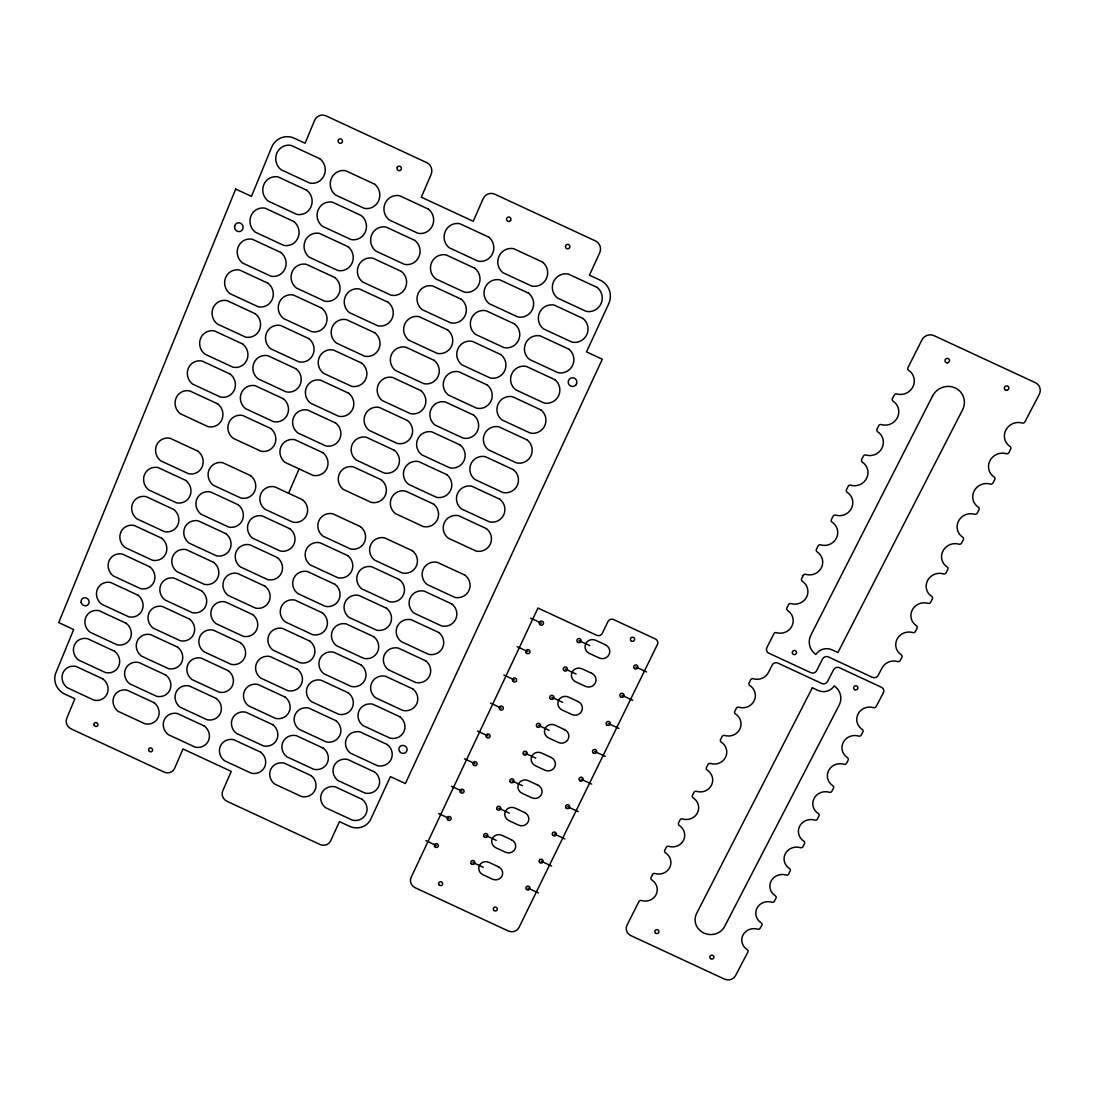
<?xml version="1.0" encoding="UTF-8"?>
<svg xmlns="http://www.w3.org/2000/svg" width="1095" height="1095" viewBox="0 0 1095 1095"><rect width="100%" height="100%" fill="white"/><g stroke="black" fill="none" stroke-linecap="round" stroke-linejoin="round"><path stroke-width="1.5" d="M288.587 493.27L299.099 468.906M530.623 618.127L541.395 623.123M578.981 640.575L589.767 645.585M635.798 666.951L646.57 671.96M517.182 646.68L527.927 651.662M565.362 669.045L576.107 674.027M621.96 695.325L632.691 700.307M503.851 675.026L514.54 679.981M551.839 697.31L562.543 702.278M608.231 723.48L618.921 728.449M490.615 703.154L501.264 708.095M538.425 725.355L549.088 730.297M594.599 751.43L605.248 756.371M477.475 731.063L488.096 735.991M525.107 753.182L535.729 758.11M581.075 779.161L591.683 784.102M464.444 758.78L475.011 763.68M511.899 780.817L522.466 785.717M567.648 806.7L578.215 811.614M451.496 786.278L462.035 791.165M498.772 808.233L509.312 813.12M554.316 834.02L564.856 838.921M438.657 813.571L449.155 818.444M485.756 835.444L496.254 840.33M541.094 861.149L551.593 866.022M425.9 840.673L436.357 845.532M472.835 862.463L483.292 867.322M527.954 888.072L538.425 892.931M235.685 189.052L58.733 622.59L73.666 629.529L55.872 672.864A16.493 15.398 43.1 0 0 64.824 694.093L74.857 698.747L66.727 718.375A8.199 7.638 41.3 0 0 71.175 728.914L164.127 772.085A8.185 7.665 36.9 0 0 174.557 768.471L182.988 748.966L231.291 771.4L222.75 790.836A8.171 7.679 33.5 0 0 227.035 801.307L320.014 844.478A8.158 7.679 27.9 0 0 330.594 840.933L339.436 821.62L349.469 826.287A16.384 15.508 27 0 0 370.794 819.115L390.422 776.615L405.369 783.555L602.305 359.228L586.496 351.892L608.711 303.78A17.78 17.534 -73.7 0 0 600.238 280.21L589.438 275.201L599.704 252.794A8.979 8.801 -75 0 0 595.434 240.914L494.776 194.198A9.006 8.774 -88.8 0 0 483.155 198.701L473.232 221.272L421.315 197.182L431.088 174.543A9.047 8.746 86 0 0 426.653 162.58L326.009 115.865A9.088 8.692 81.3 0 0 314.566 120.464L305.122 143.253L294.336 138.244A18.054 17.26 77.9 0 0 271.628 147.332L251.48 196.388L235.685 189.052M420.165 858.179L411.118 877.382A8.158 7.692 22 0 0 415.224 887.771L508.231 930.955A8.171 7.679 16.5 0 0 519.003 927.492L657.424 644.476A4.257 4.134 3.6 0 0 655.399 638.96L613.624 619.565A4.243 4.147 8.1 0 0 607.985 621.522L602.291 633.348A4.243 4.134 9.9 0 1 596.665 635.292L537.96 608.04L420.165 858.179M652.469 874.563L651.073 877.465A2.08 1.957 8.4 0 0 651.799 879.942A12.278 11.58 8.9 0 1 656.083 894.642A12.278 11.58 8.9 0 1 641.424 900.528A2.067 1.944 9.3 0 0 639.001 901.445L626.983 925.248A8.24 7.747 9.8 0 0 630.925 935.65L724.493 979.108A8.281 7.72 5.6 0 0 735.525 975.659L747.844 952.089A2.08 1.944 4.5 0 0 747.146 949.625A12.332 11.539 3.9 0 1 742.971 935.062A12.332 11.539 3.9 0 1 757.699 929.149A2.08 1.957 3.5 0 0 760.19 928.163L761.846 925.289A2.08 1.957 3.4 0 0 761.148 922.811A12.387 11.621 2.7 0 1 757.015 908.097A12.387 11.621 2.7 0 1 771.907 902.212A2.094 1.971 2.3 0 0 774.425 901.226L775.958 898.297A2.108 1.971 2.1 0 0 775.315 895.833A12.442 11.703 1.5 0 1 771.113 881.01A12.442 11.703 1.5 0 1 786.101 875.042A2.108 1.985 0.9 0 0 788.633 874.043L790.179 871.072A2.108 1.985 0.8 0 0 789.468 868.568A12.497 11.771 0.1 0 1 785.348 853.662A12.497 11.771 0.1 0 1 800.404 847.667A2.108 1.998 -0.5 0 0 802.95 846.654L804.496 843.67A2.108 1.998 -0.7 0 0 803.798 841.152A12.551 11.853 -1.4 0 1 799.678 826.15A12.551 11.853 -1.4 0 1 814.803 820.087A2.122 2.012 -2.1 0 0 817.363 819.06L818.937 816.049A2.122 2.012 -2.2 0 0 818.239 813.517A12.606 11.935 -3 0 1 829.326 792.287A2.135 2.026 -3.7 0 0 831.899 791.247L833.473 788.222A2.135 2.026 -3.9 0 0 832.775 785.676A12.661 12.018 -4.8 0 1 843.971 764.296A2.149 2.039 -5.6 0 0 846.558 763.242L848.119 760.19A2.149 2.039 -5.8 0 0 847.434 757.617A12.729 12.086 -6.7 0 1 858.685 736.073A2.149 2.053 -7.5 0 0 861.286 735.005L862.887 731.939A2.149 2.053 -7.7 0 0 862.189 729.338A12.798 12.168 -8.7 0 1 873.536 707.63A2.163 2.067 -9.6 0 0 876.151 706.562L883.35 692.779A4.339 4.134 -10.6 0 0 881.434 687.249L839.386 667.731A4.325 4.147 -9.5 0 0 833.596 669.688L827.519 681.501A4.312 4.134 -8.3 0 1 821.743 683.444L777.915 663.091A4.298 4.134 -6.1 0 0 772.208 665.062L768.498 672.371A12.702 12.25 -4.7 0 1 753.223 678.749A2.135 2.067 -3.7 0 0 750.65 679.831L749.089 682.924A2.135 2.053 -3.4 0 0 749.815 685.525A12.647 12.168 -2.2 0 1 738.879 707.219A2.135 2.053 -1.3 0 0 736.319 708.273L734.772 711.353A2.135 2.039 -1.1 0 0 735.498 713.926A12.579 12.086 0 0 1 724.78 735.498A2.108 2.026 0.8 0 0 722.098 736.497L720.551 739.563A2.122 2.026 1 0 0 721.277 742.123A12.538 12.004 2 0 1 710.504 763.489A2.108 2.026 2.7 0 0 707.972 764.529L706.453 767.54A2.135 2.039 2.8 0 0 707.055 770.018A12.483 11.922 3.7 0 1 696.475 791.315A2.108 1.998 4.3 0 0 693.956 792.342L692.451 795.34A2.108 1.998 4.5 0 0 693.176 797.872A12.428 11.84 5.3 0 1 682.555 818.923A2.094 1.985 5.8 0 0 680.05 819.95L678.558 822.92A2.094 1.985 5.9 0 0 679.27 825.438A12.373 11.758 6.6 0 1 668.744 846.326A2.08 1.971 7.1 0 0 666.253 847.338L664.761 850.295A2.08 1.971 7.2 0 0 665.486 852.8A12.319 11.675 7.9 0 1 654.988 873.509A2.08 1.957 8.3 0 0 652.469 874.563M803.21 575.477L801.636 578.666A2.176 2.108 -13.9 0 0 802.348 581.322A12.88 12.456 -12.4 0 1 791.11 603.619A2.163 2.094 -11 0 0 788.496 604.727L786.908 607.889A2.163 2.094 -10.7 0 0 787.62 610.531A12.811 12.373 -9.3 0 1 776.464 632.664A2.163 2.08 -8 0 0 773.878 633.759L766.87 647.651A4.298 4.147 -6.7 0 0 768.841 653.195L810.793 672.672A4.312 4.147 -8.3 0 0 816.569 670.729L822.632 658.875A4.325 4.147 -9.6 0 1 828.422 656.932L872.4 677.34A4.339 4.147 -11.3 0 0 878.176 675.369L882.009 668.018A12.907 12.291 -12.1 0 1 897.585 661.572A2.176 2.08 -13.1 0 0 900.227 660.49L901.856 657.356A2.19 2.08 -13.3 0 0 901.171 654.714A12.976 12.373 -14.4 0 1 912.737 632.568A2.19 2.094 -15.4 0 0 915.393 631.473L917.035 628.311A2.19 2.094 -15.7 0 0 916.351 625.656A13.044 12.442 -16.7 0 1 927.862 603.304A2.19 2.094 -17.8 0 0 930.654 602.236L932.338 599.033A2.204 2.108 -18 0 0 931.64 596.364A13.126 12.524 -19.1 0 1 943.397 573.862A2.217 2.122 -20.2 0 0 946.066 572.74L947.736 569.564A2.245 2.135 -20.4 0 0 947.175 566.936A13.208 12.592 -21.5 0 1 958.905 544.174A2.231 2.135 -22.5 0 0 961.602 543.038L963.285 539.808A2.231 2.135 -22.8 0 0 962.601 537.097A13.277 12.661 -23.8 0 1 974.536 514.253A2.245 2.149 -24.9 0 0 977.246 513.103L978.944 509.846A2.245 2.149 -25.1 0 0 978.259 507.122A13.359 12.729 -26.1 0 1 990.291 484.086A2.258 2.149 -27.1 0 0 993.014 482.922L994.725 479.637A2.258 2.149 -27.4 0 0 994.041 476.9A13.455 12.798 -28.3 0 1 1006.223 453.7A2.272 2.163 -29.3 0 0 1008.988 452.468L1010.63 449.196A2.272 2.163 -29.5 0 0 1009.946 446.432A13.537 12.866 -30.4 0 1 1022.169 423.026A2.286 2.176 -31.3 0 0 1024.865 421.931L1039.223 394.487A9.225 8.746 -33.3 0 0 1035.377 382.675L934.021 335.645A9.171 8.801 -37.6 0 0 921.867 340.039L907.988 367.578A2.272 2.19 -35.9 0 0 908.699 370.37A13.455 12.948 -34.9 0 1 896.956 393.967A2.258 2.176 -33.6 0 0 894.259 395.158L892.439 398.457A2.258 2.176 -33.3 0 0 893.15 401.222A13.359 12.88 -32.2 0 1 881.365 424.6A2.245 2.176 -30.8 0 0 878.669 425.777L877.013 429.076A2.258 2.176 -30.5 0 0 877.67 431.786A13.277 12.825 -29.2 0 1 866.022 455.027A2.231 2.163 -27.8 0 0 863.339 456.191L861.697 459.462A2.231 2.163 -27.4 0 0 862.408 462.213A13.181 12.757 -26 0 1 850.801 485.208A2.217 2.149 -24.5 0 0 848.146 486.358L846.503 489.616A2.217 2.149 -24.1 0 0 847.215 492.326A13.099 12.688 -22.7 0 1 835.704 515.156A2.204 2.135 -21.1 0 0 833.049 516.306L831.42 519.523A2.204 2.135 -20.7 0 0 832.145 522.233A13.017 12.606 -19.2 0 1 820.716 544.872A2.19 2.122 -17.7 0 0 818.088 546.008L816.473 549.211A2.19 2.122 -17.3 0 0 817.185 551.894A12.948 12.538 -15.8 0 1 805.838 574.355A2.176 2.108 -14.3 0 0 803.21 575.477M932.557 396.007L810.93 635.018A16.233 15.59 -10.7 0 0 815.898 654.481A12.497 11.99 -9.6 0 1 832.063 649.841L837.894 652.538L962.519 409.913A17.041 16.316 -32.8 0 0 955.223 387.931A17.041 16.316 -32.8 0 0 932.557 396.007M812.326 687.783L696.612 913.476A15.549 14.605 5.7 0 0 703.893 933.049A15.549 14.605 5.7 0 0 724.616 926.479L839.14 705.18A16.124 15.412 -7.4 0 0 834.239 685.894A12.469 11.949 -8.3 0 1 818.129 690.466L812.326 687.783M319.932 158.775L291.119 145.402A13.729 13.126 77.7 0 0 281.073 169.725L309.803 183.07A13.715 13.14 78.3 0 0 319.932 158.775M374.558 184.124L345.746 170.752A13.688 13.167 79.3 0 0 335.535 195.006L364.265 208.337A13.66 13.195 80.2 0 0 374.558 184.124M428.432 209.131L399.607 195.745A13.633 13.208 81.5 0 0 389.231 219.931L417.962 233.262A13.619 13.236 82.7 0 0 428.432 209.131M488.657 237.081L459.845 223.708A13.592 13.263 85.2 0 0 449.292 247.798L478.022 261.144A13.578 13.277 87.2 0 0 488.657 237.081M542.531 262.088L513.719 248.702A13.551 13.291 -89.4 0 0 502.988 272.737L531.718 286.069A13.537 13.304 -86 0 0 542.531 262.088M597.172 287.438L568.36 274.065A13.523 13.332 -80.2 0 0 557.464 298.018L586.195 311.35A13.523 13.332 -74.6 0 0 597.172 287.438M306.805 190.256L278.103 176.925A13.633 13.058 75.2 0 0 268.138 201.069L296.745 214.36A13.619 13.072 75.7 0 0 306.805 190.256M361.213 215.51L332.51 202.192A13.592 13.099 76.4 0 0 322.382 226.254L351.002 239.531A13.578 13.113 77.1 0 0 361.213 215.51M414.868 240.407L386.165 227.089A13.551 13.14 78.1 0 0 375.872 251.083L404.479 264.36A13.537 13.167 79.1 0 0 414.868 240.407M474.86 268.261L446.158 254.93A13.496 13.195 81 0 0 435.687 278.842L464.307 292.119A13.482 13.208 82.7 0 0 474.86 268.261M528.515 293.159L499.813 279.841A13.455 13.236 85.6 0 0 489.178 303.671L517.798 316.948A13.441 13.249 88.8 0 0 528.515 293.159M582.951 318.426L554.248 305.094A13.427 13.263 -85 0 0 543.435 328.856L572.055 342.146A13.414 13.277 -78.3 0 0 582.951 318.426M293.775 221.491L265.182 208.214A13.551 12.989 72.7 0 0 255.299 232.167L283.797 245.403A13.537 13.003 73 0 0 293.775 221.491M347.977 246.649L319.384 233.372A13.51 13.03 73.4 0 0 309.337 257.257L337.835 270.479A13.482 13.044 73.8 0 0 347.977 246.649M401.413 271.45L372.82 258.174A13.468 13.072 74.5 0 0 362.609 281.976L391.107 295.212A13.441 13.099 75.1 0 0 401.413 271.45M461.173 299.181L432.58 285.918A13.414 13.126 76.3 0 0 422.191 309.639L450.688 322.874A13.4 13.14 77.3 0 0 461.173 299.181M514.623 323.997L486.029 310.72A13.373 13.167 79.3 0 0 475.476 334.372L503.974 347.608A13.345 13.181 81.6 0 0 514.623 323.997M568.839 349.154L540.246 335.891A13.332 13.208 86.8 0 0 529.515 359.461L558.026 372.683A13.318 13.222 -85.9 0 0 568.839 349.154M280.84 252.48L252.37 239.257A13.468 12.907 70.1 0 0 242.556 263.019L270.944 276.2A13.455 12.935 70.2 0 0 280.84 252.48M334.837 277.541L306.354 264.319A13.427 12.948 70.3 0 0 296.375 288.012L324.777 301.193A13.414 12.976 70.5 0 0 334.837 277.541M388.068 302.247L359.584 289.025A13.386 13.003 70.6 0 0 349.456 312.65L377.843 325.817A13.359 13.017 70.8 0 0 388.068 302.247M447.595 329.869L419.111 316.66A13.332 13.044 71.1 0 0 408.805 340.189L437.192 353.37A13.304 13.072 71.4 0 0 447.595 329.869M500.826 354.588L472.356 341.366A13.291 13.099 71.9 0 0 461.871 364.827L490.273 378.008A13.263 13.113 72.5 0 0 500.826 354.588M554.823 379.65L526.353 366.428A13.236 13.14 74 0 0 515.704 389.82L544.105 403.001A13.222 13.167 76.7 0 0 554.823 379.65M268.015 283.222L239.654 270.054A13.4 12.839 67.5 0 0 229.923 293.638L258.201 306.764A13.373 12.853 67.4 0 0 268.015 283.222M321.793 308.188L293.433 295.02A13.345 12.88 67.2 0 0 283.537 318.535L311.815 331.662A13.332 12.894 67.1 0 0 321.793 308.188M374.818 332.798L346.458 319.63A13.304 12.921 66.8 0 0 336.398 343.063L364.676 356.203A13.291 12.948 66.5 0 0 374.818 332.798M434.113 360.323L405.752 347.156A13.249 12.976 65.9 0 0 395.514 370.507L423.792 383.647A13.236 12.989 65.3 0 0 434.113 360.323M487.138 384.947L458.778 371.766A13.208 13.017 64.2 0 0 448.375 395.049L476.667 408.189A13.195 13.03 62.9 0 0 487.138 384.947M540.93 409.913L512.569 396.746A13.167 13.058 59.4 0 0 502.003 419.946L530.295 433.072A13.154 13.085 53.7 0 0 540.93 409.913M255.286 313.731L227.035 300.619A13.318 12.757 64.9 0 0 217.371 324.024L245.54 337.096A13.304 12.77 64.6 0 0 255.286 313.731M308.858 338.601L280.607 325.489A13.277 12.798 64.2 0 0 270.78 348.812L298.949 361.884A13.249 12.825 63.7 0 0 308.858 338.601M361.678 363.116L333.414 350.003A13.236 12.839 63 0 0 323.436 373.258L351.618 386.33A13.208 12.866 62.4 0 0 361.678 363.116M420.74 390.545L392.489 377.419A13.181 12.894 60.9 0 0 382.333 400.592L410.502 413.677A13.167 12.907 59.6 0 0 420.74 390.545M473.56 415.06L445.309 401.947A13.14 12.935 57.2 0 0 434.989 425.038L463.171 438.123A13.126 12.948 54.6 0 0 473.56 415.06M527.147 439.93L498.882 426.817A13.099 12.976 48.8 0 0 488.411 449.84L516.594 462.925A13.085 12.989 41.6 0 0 527.147 439.93M242.666 344.008L214.51 330.95A13.249 12.675 62.4 0 0 204.929 354.164L232.989 367.195A13.222 12.702 62 0 0 242.666 344.008M296.02 368.782L267.878 355.711A13.208 12.716 61.2 0 0 258.133 378.856L286.192 391.887A13.181 12.743 60.6 0 0 296.02 368.782M348.634 393.201L320.493 380.143A13.167 12.77 59.5 0 0 310.583 403.22L338.642 416.237A13.14 12.784 58.5 0 0 348.634 393.201M407.477 420.521L379.322 407.45A13.113 12.811 56.4 0 0 369.248 430.445L397.307 443.475A13.099 12.825 54.6 0 0 407.477 420.521M460.092 444.94L431.936 431.882A13.072 12.853 51.5 0 0 421.712 454.808L449.771 467.825A13.058 12.866 48.3 0 0 460.092 444.94M513.459 469.728L485.318 456.656A13.044 12.88 42.3 0 0 474.915 479.5L502.988 492.531A13.03 12.894 36.3 0 0 513.459 469.728M230.128 374.052L202.096 361.035A13.181 12.606 60 0 0 192.583 384.071L220.533 397.061A13.154 12.62 59.4 0 0 230.128 374.052M283.29 398.731L255.244 385.714A13.14 12.647 58.4 0 0 245.581 408.681L273.531 421.657A13.113 12.661 57.6 0 0 283.29 398.731M335.7 423.053L307.654 410.036A13.099 12.675 56.2 0 0 297.826 432.936L325.79 445.925A13.072 12.702 55 0 0 335.7 423.053M394.309 450.264L366.264 437.247A13.058 12.729 52.5 0 0 356.272 460.064L384.222 473.054A13.03 12.743 50.5 0 0 394.309 450.264M446.719 474.6L418.687 461.584A13.017 12.757 47.1 0 0 408.531 484.332L436.481 497.308A13.003 12.77 43.9 0 0 446.719 474.6M499.895 499.279L471.849 486.262A12.989 12.784 38.4 0 0 461.529 508.942L489.492 521.918A12.989 12.798 33.4 0 0 499.895 499.279M217.686 403.863L189.763 390.901A13.113 12.524 57.7 0 0 180.319 413.759L208.173 426.694A13.099 12.538 57 0 0 217.686 403.863M270.643 428.446L242.72 415.484A13.072 12.565 55.9 0 0 233.112 438.274L260.966 451.208A13.058 12.579 54.9 0 0 270.643 428.446M322.847 452.687L294.925 439.711A13.03 12.592 53.3 0 0 285.165 462.446L313.019 475.367A13.017 12.606 51.9 0 0 322.847 452.687M381.238 479.788L353.302 466.826A12.989 12.634 49.2 0 0 343.378 489.465L371.232 502.4A12.976 12.647 47.1 0 0 381.238 479.788M433.456 504.028L405.52 491.066A12.962 12.661 43.8 0 0 395.446 513.637L423.3 526.572A12.948 12.675 40.7 0 0 433.456 504.028M486.413 528.625L458.476 515.649A12.935 12.688 35.8 0 0 448.252 538.151L476.106 551.086A12.935 12.688 31.7 0 0 486.413 528.625M197.949 451.195L170.19 438.301A13.003 12.387 54.4 0 0 160.855 460.899L188.532 473.738A12.989 12.401 53.5 0 0 197.949 451.195M250.577 475.627L222.819 462.733A12.976 12.428 52.2 0 0 213.333 485.263L241.01 498.102A12.948 12.442 51.1 0 0 250.577 475.627M302.466 499.717L274.708 486.823A12.935 12.456 49.3 0 0 265.072 509.284L292.748 522.123A12.921 12.469 47.8 0 0 302.466 499.717M360.488 526.654L332.729 513.774A12.907 12.497 45.1 0 0 322.929 536.139L350.605 548.992A12.894 12.51 43 0 0 360.488 526.654M412.391 550.758L384.632 537.864A12.88 12.524 39.9 0 0 374.668 560.161L402.358 573.013A12.866 12.524 37.2 0 0 412.391 550.758M465.033 575.19L437.261 562.31A12.853 12.538 33.2 0 0 427.159 584.538L454.836 597.391A12.853 12.538 30 0 0 465.033 575.19M605.453 644.818L595.694 640.288A7.487 7.282 10.9 0 0 585.743 643.709A7.487 7.282 10.9 0 0 589.37 653.441L599.116 657.958A7.487 7.282 9.7 0 0 609.066 654.536A7.487 7.282 9.7 0 0 605.453 644.818M185.753 480.418L158.104 467.579A12.948 12.305 52.5 0 0 148.852 489.999L176.418 502.797A12.935 12.319 51.6 0 0 185.753 480.418M238.19 504.754L210.527 491.915A12.907 12.346 50.2 0 0 201.124 514.267L228.691 527.065A12.894 12.36 49 0 0 238.19 504.754M289.874 528.762L262.225 515.923A12.88 12.373 47.3 0 0 252.658 538.192L280.238 551.004A12.866 12.387 45.7 0 0 289.874 528.762M347.69 555.603L320.027 542.764A12.853 12.401 43 0 0 310.296 564.965L337.876 577.763A12.839 12.415 41 0 0 347.69 555.603M399.388 579.597L371.725 566.758A12.825 12.428 38.1 0 0 361.843 588.891L389.423 601.702A12.811 12.428 35.7 0 0 399.388 579.597M451.824 603.947L424.162 591.108A12.811 12.442 32.2 0 0 414.129 613.173L441.709 625.97A12.811 12.442 29.3 0 0 451.824 603.947M591.711 673.288L581.992 668.785A7.46 7.227 12.6 0 0 572.096 672.166A7.46 7.227 12.6 0 0 575.724 681.829L585.428 686.346A7.46 7.227 11.5 0 0 595.324 682.951A7.46 7.227 11.5 0 0 591.711 673.288M173.653 509.421L146.114 496.624A12.88 12.223 50.8 0 0 136.916 518.879L164.387 531.636A12.866 12.237 49.8 0 0 173.653 509.421M225.885 533.676L198.332 520.878A12.853 12.25 48.4 0 0 188.997 543.065L216.468 555.808A12.839 12.264 47.2 0 0 225.885 533.676M277.377 557.588L249.838 544.79A12.825 12.291 45.4 0 0 240.352 566.895L267.81 579.652A12.811 12.291 43.9 0 0 277.377 557.588M334.974 584.319L307.421 571.535A12.798 12.319 41.3 0 0 297.772 593.558L325.242 606.315A12.784 12.319 39.4 0 0 334.974 584.319M386.48 608.231L358.927 595.447A12.77 12.332 36.7 0 0 349.113 617.402L376.584 630.159A12.77 12.346 34.5 0 0 386.48 608.231M438.712 632.486L411.159 619.702A12.757 12.346 31.3 0 0 401.208 641.588L428.679 654.345A12.757 12.346 28.8 0 0 438.712 632.486M578.092 701.553L568.401 697.063A7.432 7.172 13.9 0 0 558.559 700.417A7.432 7.172 13.9 0 0 562.173 710.012L571.836 714.501A7.432 7.172 13 0 0 581.691 711.161A7.432 7.172 13 0 0 578.092 701.553M161.649 538.206L134.206 525.463A12.825 12.141 49.2 0 0 120.765 532.375A12.825 12.141 49.2 0 0 125.09 547.541L152.451 560.243A12.811 12.155 48.2 0 0 161.649 538.206M213.676 562.365L186.232 549.622A12.798 12.168 46.8 0 0 176.966 571.631L204.327 584.347A12.784 12.182 45.6 0 0 213.676 562.365M264.99 586.181L237.533 573.438A12.77 12.196 43.8 0 0 228.116 595.393L255.491 608.095A12.757 12.209 42.4 0 0 264.99 586.181M322.354 612.83L294.911 600.087A12.743 12.223 39.8 0 0 285.33 621.946L312.691 634.662A12.729 12.237 38.1 0 0 322.354 612.83M373.669 636.647L346.212 623.904A12.729 12.25 35.6 0 0 336.48 645.708L363.855 658.41A12.716 12.25 33.5 0 0 373.669 636.647M425.709 660.819L398.265 648.076A12.716 12.25 30.6 0 0 388.383 669.798L415.744 682.513A12.716 12.264 28.4 0 0 425.709 660.819M564.555 729.612L554.905 725.136A7.405 7.117 15 0 0 545.118 728.449A7.405 7.117 15 0 0 548.732 737.989L558.368 742.465A7.405 7.117 14.2 0 0 568.168 739.152A7.405 7.117 14.2 0 0 564.555 729.612M149.728 566.772L122.394 554.084A12.77 12.059 47.7 0 0 109.021 560.927A12.77 12.059 47.7 0 0 113.346 575.997L140.598 588.658A12.757 12.072 46.8 0 0 154.012 581.828A12.757 12.072 46.8 0 0 149.728 566.772M201.562 590.848L174.228 578.146A12.743 12.086 45.3 0 0 165.03 599.992L192.296 612.653A12.729 12.1 44.1 0 0 201.562 590.848M252.671 614.582L225.337 601.88A12.716 12.113 42.4 0 0 215.989 623.657L243.254 636.318A12.702 12.127 41 0 0 252.671 614.582M309.83 641.122L282.496 628.42A12.688 12.141 38.6 0 0 272.983 650.129L300.249 662.79A12.688 12.141 36.9 0 0 309.83 641.122M360.953 664.857L333.605 652.155A12.675 12.155 34.6 0 0 323.942 673.795L351.208 686.455A12.675 12.155 32.7 0 0 360.953 664.857M412.801 688.933L385.454 676.231A12.661 12.168 30.1 0 0 375.64 697.802L402.905 710.463A12.661 12.168 28.1 0 0 412.801 688.933M551.127 757.453L541.519 752.99A7.378 7.076 15.9 0 0 531.773 756.275A7.378 7.076 15.9 0 0 535.387 765.747L544.981 770.209A7.378 7.076 15.1 0 0 554.741 766.938A7.378 7.076 15.1 0 0 551.127 757.453M137.902 595.132L110.663 582.485A12.716 11.977 46.4 0 0 97.359 589.261A12.716 11.977 46.4 0 0 101.684 604.235L128.84 616.841A12.702 11.99 45.4 0 0 142.186 610.079A12.702 11.99 45.4 0 0 137.902 595.132M189.544 619.113L162.306 606.466A12.688 12.004 44 0 0 148.92 613.214A12.688 12.004 44 0 0 153.177 628.147L180.333 640.753A12.675 12.018 42.8 0 0 189.544 619.113M240.462 642.751L213.224 630.104A12.661 12.031 41.2 0 0 203.944 651.717L231.113 664.337A12.661 12.031 39.8 0 0 240.462 642.751M297.402 669.196L270.164 656.548A12.647 12.045 37.5 0 0 260.719 678.092L287.889 690.699A12.634 12.059 36 0 0 297.402 669.196M348.333 692.848L321.081 680.187A12.62 12.059 33.8 0 0 311.5 701.662L338.67 714.282A12.62 12.072 32.1 0 0 348.333 692.848M399.99 716.828L372.738 704.181A12.62 12.072 29.7 0 0 363.006 725.588L390.176 738.194A12.62 12.072 27.8 0 0 399.99 716.828M537.809 785.088L528.228 780.639A7.337 7.022 16.7 0 0 518.537 783.883A7.337 7.022 16.7 0 0 522.151 793.314L531.705 797.749A7.35 7.022 16 0 0 541.409 794.505A7.35 7.022 16 0 0 537.809 785.088M126.158 623.274L99.029 610.668A12.661 11.894 45.2 0 0 85.78 617.388A12.661 11.894 45.2 0 0 90.105 632.267L117.165 644.832A12.647 11.908 44.2 0 0 130.442 638.139A12.647 11.908 44.2 0 0 126.158 623.274M177.609 647.159L150.48 634.566A12.634 11.922 42.8 0 0 137.162 641.246A12.634 11.922 42.8 0 0 141.406 656.083L168.466 668.648A12.62 11.935 41.7 0 0 181.825 661.996A12.62 11.935 41.7 0 0 177.609 647.159M228.335 670.729L201.206 658.122A12.62 11.935 40.1 0 0 191.995 679.571L219.055 692.149A12.606 11.949 38.8 0 0 228.335 670.729M285.07 697.063L257.927 684.457A12.592 11.963 36.6 0 0 248.565 705.851L275.625 718.416A12.579 11.963 35.1 0 0 285.07 697.063M335.809 720.62L308.667 708.027A12.579 11.977 33.1 0 0 299.154 729.338L326.214 741.904A12.579 11.977 31.5 0 0 335.809 720.62M387.26 744.518L360.118 731.925A12.565 11.99 29.3 0 0 350.455 753.168L377.529 765.734A12.565 11.99 27.6 0 0 387.26 744.518M524.587 812.517L515.047 808.083A7.309 6.967 17.4 0 0 505.397 811.299A7.309 6.967 17.4 0 0 508.997 820.661L518.524 825.082A7.323 6.967 16.7 0 0 528.187 821.88A7.323 6.967 16.7 0 0 524.587 812.517M114.51 651.21L87.477 638.659A12.606 11.812 44.1 0 0 74.296 645.311A12.606 11.812 44.1 0 0 78.621 660.08L105.585 672.604A12.606 11.826 43.2 0 0 118.794 665.979A12.606 11.826 43.2 0 0 114.51 651.21M165.769 675.013L138.736 662.461A12.579 11.84 41.8 0 0 125.487 669.072A12.579 11.84 41.8 0 0 129.73 683.827L156.695 696.338A12.579 11.84 40.7 0 0 169.985 689.74A12.579 11.84 40.7 0 0 165.769 675.013M216.304 698.487L189.271 685.922A12.565 11.853 39.1 0 0 175.953 692.519A12.565 11.853 39.1 0 0 180.127 707.219L207.092 719.744A12.551 11.867 37.9 0 0 220.451 713.187A12.551 11.867 37.9 0 0 216.304 698.487M272.833 724.726L245.786 712.174A12.538 11.881 35.8 0 0 236.493 733.404L263.443 745.914A12.538 11.881 34.4 0 0 272.833 724.726M323.367 748.2L296.334 735.648A12.524 11.894 32.5 0 0 286.89 756.809L313.854 769.32A12.524 11.894 31 0 0 323.367 748.2M374.641 772.016L347.608 759.451A12.524 11.894 29 0 0 338.013 780.543L364.977 793.067A12.524 11.894 27.4 0 0 374.641 772.016M511.447 839.742L501.948 835.334A7.282 6.912 17.9 0 0 492.339 838.496A7.282 6.912 17.9 0 0 495.953 847.804L505.438 852.211A7.295 6.912 17.3 0 0 515.047 849.049A7.295 6.912 17.3 0 0 511.447 839.742M102.944 678.941L76.007 666.431A12.565 11.73 43.1 0 0 62.894 673.014A12.565 11.73 43.1 0 0 67.219 687.701L94.074 700.17A12.551 11.744 42.2 0 0 107.228 693.614A12.551 11.744 42.2 0 0 102.944 678.941M154.012 702.648L127.075 690.151A12.538 11.758 40.8 0 0 113.894 696.707A12.538 11.758 40.8 0 0 118.15 711.353L145.005 723.822A12.524 11.758 39.8 0 0 158.227 717.293A12.524 11.758 39.8 0 0 154.012 702.648M204.368 726.04L177.431 713.529A12.51 11.771 38.3 0 0 164.168 720.058A12.51 11.771 38.3 0 0 168.356 734.677L195.211 747.146A12.51 11.785 37.1 0 0 208.502 740.644A12.51 11.785 37.1 0 0 204.368 726.04M260.678 752.183L233.728 739.672A12.497 11.785 35.1 0 0 220.396 746.16A12.497 11.785 35.1 0 0 224.502 760.751L251.371 773.221A12.483 11.799 33.8 0 0 264.73 766.76A12.483 11.799 33.8 0 0 260.678 752.183M311.035 775.575L284.098 763.064A12.483 11.799 32 0 0 274.722 784.061L301.577 796.544A12.483 11.812 30.6 0 0 311.035 775.575M362.116 799.295L335.166 786.785A12.469 11.812 28.7 0 0 325.653 807.727L352.508 820.196A12.469 11.812 27.2 0 0 362.116 799.295M498.417 866.761L488.959 862.367A7.254 6.871 18.4 0 0 479.391 865.502A7.254 6.871 18.4 0 0 483.004 874.754L492.449 879.148A7.268 6.871 17.8 0 0 502.016 876.014A7.268 6.871 17.8 0 0 498.417 866.761M655.59 933.091A2.067 1.944 8.7 0 0 658.93 931.941A2.067 1.944 8.7 0 0 656.151 929.778A2.067 1.944 8.7 0 0 655.59 933.091M710.559 958.618A2.067 1.93 6.2 0 0 713.913 957.482A2.067 1.93 6.2 0 0 711.148 955.319A2.067 1.93 6.2 0 0 710.559 958.618M854.894 689.74A2.163 2.067 -9.6 0 0 857.905 687.592A2.163 2.067 -9.6 0 0 854.483 686.182A2.163 2.067 -9.6 0 0 854.894 689.74M1006.565 390.354A2.299 2.19 -33.6 0 0 1008.536 386.932A2.299 2.19 -33.6 0 0 1004.608 387.096A2.299 2.19 -33.6 0 0 1006.565 390.354M947.394 362.801A2.286 2.19 -36.1 0 0 949.105 359.256A2.286 2.19 -36.1 0 0 945.204 359.707A2.286 2.19 -36.1 0 0 947.394 362.801M793.519 654.468A2.163 2.08 -8.1 0 0 796.517 652.305A2.163 2.08 -8.1 0 0 793.095 650.909A2.163 2.08 -8.1 0 0 793.519 654.468M399.511 751.389A4.134 3.956 26.3 0 0 406.615 751.389A4.134 3.956 26.3 0 0 402.837 745.408A4.134 3.956 26.3 0 0 399.511 751.389M575.943 384.81A4.353 4.339 -81.6 0 0 573.191 377.802A4.353 4.339 -81.6 0 0 568.51 383.702A4.353 4.339 -81.6 0 0 575.943 384.81M234.658 226.172A4.448 4.243 71.4 0 0 240.161 231.442A4.448 4.243 71.4 0 0 241.694 223.996A4.448 4.243 71.4 0 0 234.658 226.172M81.139 602.469A4.175 3.915 46.5 0 0 87.86 604.864A4.175 3.915 46.5 0 0 86.204 597.952A4.175 3.915 46.5 0 0 81.139 602.469M510.557 220.506A2.245 2.19 -87.4 0 0 508.888 217.002A2.245 2.19 -87.4 0 0 506.766 220.232A2.245 2.19 -87.4 0 0 510.557 220.506M569.29 248.1A2.245 2.204 -79.2 0 0 568.154 244.404A2.245 2.204 -79.2 0 0 565.567 247.292A2.245 2.204 -79.2 0 0 569.29 248.1M338.328 140.092A2.272 2.176 81.5 0 0 340.49 143.335A2.272 2.176 81.5 0 0 342.078 139.79A2.272 2.176 81.5 0 0 338.328 140.092M397.252 167.439A2.258 2.176 84.2 0 0 399.401 170.669A2.258 2.176 84.2 0 0 401.016 167.152A2.258 2.176 84.2 0 0 397.252 167.439M148.728 750.486A2.053 1.916 38 0 0 152.15 751.211A2.053 1.916 38 0 0 150.891 747.967A2.053 1.916 38 0 0 148.728 750.486M94.06 724.986A2.053 1.916 40.6 0 0 97.428 725.944A2.053 1.916 40.6 0 0 96.387 722.618A2.053 1.916 40.6 0 0 94.06 724.986M493.736 910.219A2.039 1.93 17.5 0 0 497.212 909.781A2.039 1.93 17.5 0 0 494.954 907.125A2.039 1.93 17.5 0 0 493.736 910.219M439.095 884.842A2.039 1.93 20.8 0 0 442.558 884.39A2.039 1.93 20.8 0 0 440.299 881.735A2.039 1.93 20.8 0 0 439.095 884.842M631.199 640.862A2.122 2.067 5.9 0 0 634.635 639.589A2.122 2.067 5.9 0 0 631.76 637.331A2.122 2.067 5.9 0 0 631.199 640.862M526.476 889.373A2.053 1.944 15.8 0 0 529.925 888.675A2.053 1.944 15.8 0 0 527.475 886.156A2.053 1.944 15.8 0 0 526.476 889.373M539.602 862.449A2.067 1.957 15.1 0 0 543.065 861.751A2.067 1.957 15.1 0 0 540.615 859.233A2.067 1.957 15.1 0 0 539.602 862.449M552.824 835.348A2.067 1.971 14.4 0 0 556.287 834.636A2.067 1.971 14.4 0 0 553.837 832.09A2.067 1.971 14.4 0 0 552.824 835.348M566.142 808.028A2.08 1.985 13.5 0 0 569.633 807.302A2.08 1.985 13.5 0 0 567.169 804.757A2.08 1.985 13.5 0 0 566.142 808.028M579.666 780.612A2.08 1.998 12.5 0 0 583.101 779.64A2.08 1.998 12.5 0 0 580.446 777.245A2.08 1.998 12.5 0 0 579.666 780.612M593.175 752.881A2.094 2.012 11.3 0 0 596.638 751.909A2.094 2.012 11.3 0 0 593.983 749.5A2.094 2.012 11.3 0 0 593.175 752.881M606.794 724.958A2.108 2.026 10 0 0 610.271 723.959A2.108 2.026 10 0 0 607.602 721.537A2.108 2.026 10 0 0 606.794 724.958M620.632 696.899A2.108 2.039 8.3 0 0 624.04 695.654A2.108 2.039 8.3 0 0 621.193 693.409A2.108 2.039 8.3 0 0 620.632 696.899M634.47 668.539A2.122 2.053 6.3 0 0 637.892 667.279A2.122 2.053 6.3 0 0 635.032 665.035A2.122 2.053 6.3 0 0 634.47 668.539M471.261 863.668A2.053 1.944 19.3 0 0 474.751 863.202A2.053 1.944 19.3 0 0 472.479 860.533A2.053 1.944 19.3 0 0 471.261 863.668M484.182 836.662A2.053 1.957 18.8 0 0 487.672 836.183A2.053 1.957 18.8 0 0 485.413 833.5A2.053 1.957 18.8 0 0 484.182 836.662M497.198 809.451A2.067 1.971 18.3 0 0 500.702 808.972A2.067 1.971 18.3 0 0 498.43 806.276A2.067 1.971 18.3 0 0 497.198 809.451M510.311 782.035A2.08 1.985 17.8 0 0 513.829 781.556A2.08 1.985 17.8 0 0 511.557 778.832A2.08 1.985 17.8 0 0 510.311 782.035M523.506 754.428A2.08 1.998 17.1 0 0 527.051 753.935A2.08 1.998 17.1 0 0 524.765 751.197A2.08 1.998 17.1 0 0 523.506 754.428M536.92 726.71A2.094 2.012 16.3 0 0 540.424 725.958A2.094 2.012 16.3 0 0 537.946 723.371A2.094 2.012 16.3 0 0 536.92 726.71M550.32 698.678A2.094 2.026 15.3 0 0 553.851 697.912A2.094 2.026 15.3 0 0 551.36 695.325A2.094 2.026 15.3 0 0 550.32 698.678M563.829 670.427A2.108 2.039 14 0 0 567.374 669.661A2.108 2.039 14 0 0 564.883 667.047A2.108 2.039 14 0 0 563.829 670.427M577.558 642.081A2.108 2.053 12.5 0 0 581.048 641.054A2.108 2.053 12.5 0 0 578.352 638.604A2.108 2.053 12.5 0 0 577.558 642.081M539.767 624.41A2.108 2.067 17.5 0 0 543.38 623.876A2.108 2.067 17.5 0 0 541.053 621.084A2.108 2.067 17.5 0 0 539.767 624.41M526.298 652.935A2.108 2.039 18.5 0 0 529.884 652.415A2.108 2.039 18.5 0 0 527.571 649.636A2.108 2.039 18.5 0 0 526.298 652.935M512.939 681.254A2.094 2.026 19.3 0 0 516.498 680.734A2.094 2.026 19.3 0 0 514.198 677.969A2.094 2.026 19.3 0 0 512.939 681.254M499.662 709.355A2.094 2.012 19.9 0 0 503.221 708.848A2.094 2.012 19.9 0 0 500.921 706.097A2.094 2.012 19.9 0 0 499.662 709.355M486.495 737.236A2.08 1.998 20.4 0 0 490.04 736.743A2.08 1.998 20.4 0 0 487.74 734.006A2.08 1.998 20.4 0 0 486.495 737.236M473.437 764.912A2.067 1.985 20.8 0 0 476.955 764.433A2.067 1.985 20.8 0 0 474.669 761.709A2.067 1.985 20.8 0 0 473.437 764.912M460.365 792.274A2.067 1.971 21.1 0 0 463.91 792.041A2.067 1.971 21.1 0 0 461.83 789.194A2.067 1.971 21.1 0 0 460.365 792.274M447.499 819.553A2.053 1.957 21.4 0 0 451.017 819.32A2.053 1.957 21.4 0 0 448.936 816.487A2.053 1.957 21.4 0 0 447.499 819.553M434.715 846.613A2.053 1.944 21.7 0 0 438.219 846.394A2.053 1.944 21.7 0 0 436.152 843.574A2.053 1.944 21.7 0 0 434.715 846.613"/></g></svg>
